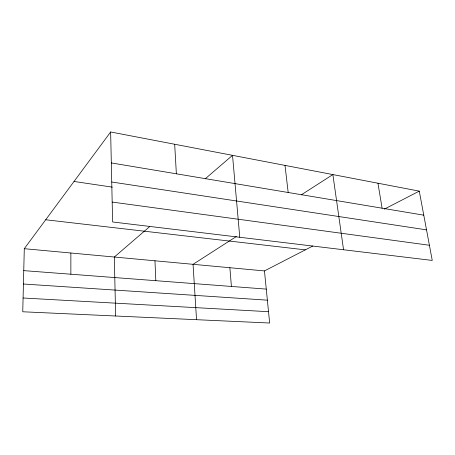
<?xml version="1.0" encoding="UTF-8"?>
<svg xmlns="http://www.w3.org/2000/svg" width="455" height="455" viewBox="0 0 455 455"><rect width="100%" height="100%" fill="white"/><g stroke="black" fill="none" stroke-linecap="round" stroke-linejoin="round"><path stroke-width="0.68" d="M70.866 274.217L70.866 253.008M110.639 131.978L112.612 221.972L432.25 260.431L419.271 191.134L110.639 131.978L24.291 248.697L22.75 311.772L269.65 323.022L264.457 270.924L312.818 245.996M149.723 226.573L114.324 257.029L115.644 316.003M205.177 178.861L232.522 155.337L239.774 237.271M236.378 236.503L193.051 264.315L196.543 319.689M301.255 194.865L332.872 174.572L343.553 249.761M384.35 209.129L419.271 191.134M23.086 298.002L268.524 311.703M23.427 284.011L267.369 300.169M23.757 270.628L266.266 289.107M24.291 248.697L264.457 270.924M45.693 219.765L305.322 249.858M112.175 202.071L429.406 245.256M74.028 181.465L112.305 187.136M111.737 182.006L426.523 229.866M111.321 162.93L423.77 215.164M377.951 183.211L382.092 208.197M285.012 165.398L288.174 192.493M229.872 267.722L231.407 286.451M174.68 144.252L176.369 173.804M154.962 260.789L155.826 280.689"/></g></svg>
